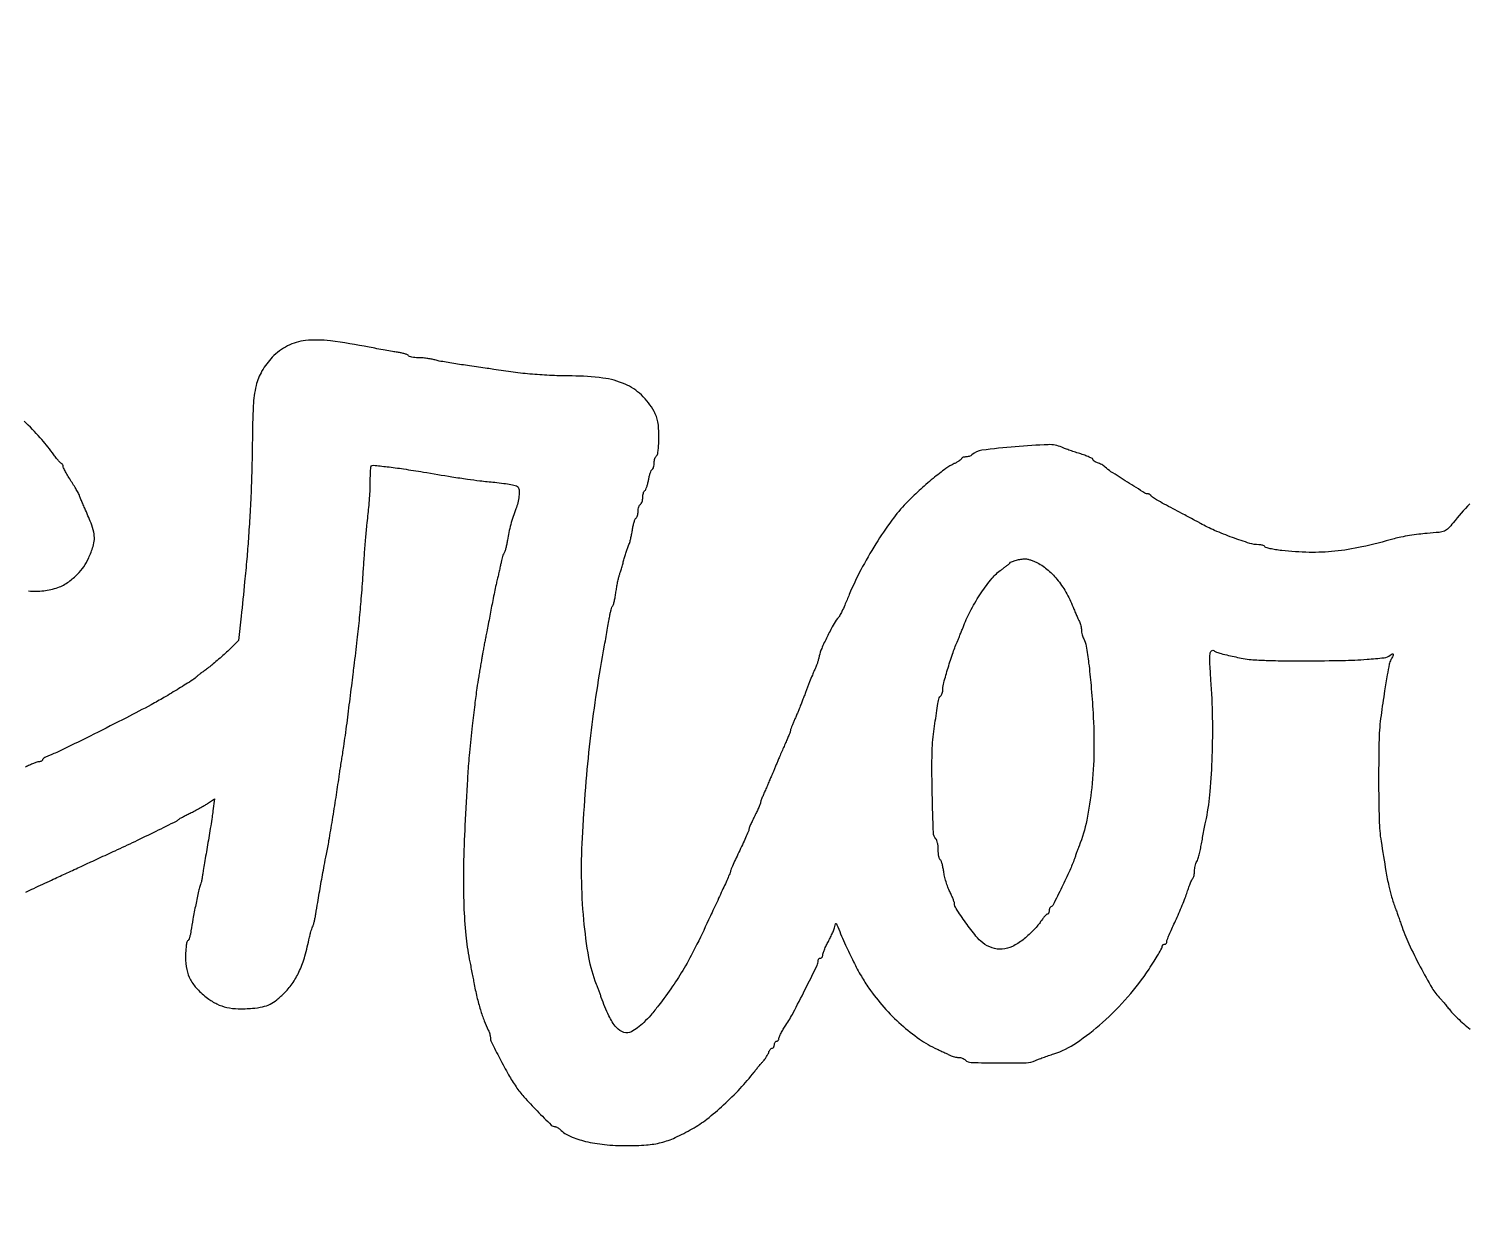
# Model space of a CAD drawing. Extents: x 1 to 218, y 1 to 45.
# Drawn here: x 109.6 to 162.2, y 0.8 to 44.6 of the extents above; entities that cross this region are included whole.
import ezdxf

# ---------------------------------------------------------------- set-up
doc = ezdxf.new("R2010")
doc.units = 0

msp = doc.modelspace()

# ---------------------------------------------------------------- linework, layer by layer
for points in [[(87.218272, 14.149251, 0.000001), (87.760338, 14.416383, 0.000002), (88.406963, 14.735047, 0.000001), (89.111667, 15.082337, 0.004139)], [(162.408092, 27.151129, 0.028295), (161.796522, 26.458333, -0.026306), (161.615097, 26.251157, -0.103479), (161.475077, 26.15685, -0.0702), (161.28317, 26.108594, -0.00806), (160.838532, 26.068443, 0.012718), (160.536645, 26.038345, 0.009113), (160.200913, 25.989995, 0.009211), (159.882662, 25.932188, 0.019488), (159.639, 25.873315, -0.01521), (158.444646, 25.573904, -0.027787), (157.45313, 25.414248, -0.030667), (156.519424, 25.374283, -0.024145), (155.50922, 25.441882, -0.010847), (155.286115, 25.472593, -0.015704), (155.090754, 25.510143, -0.011289), (154.932728, 25.549464, -0.189928), (154.890389, 25.581108, 0.126565), (154.861237, 25.609119, 0.0466), (154.808755, 25.632588, 0.042472), (154.743966, 25.648614, 0.039417), (154.675745, 25.654, -0.075215), (154.337095, 25.705233, -0.012298), (153.706578, 25.917606, -0.014466), (153.048271, 26.179332, -0.025948), (152.527, 26.437094, 0.003681), (152.430999, 26.490008, 0.000728), (152.258183, 26.583283, 0.000771), (152.056572, 26.691321, 0.000717), (151.849667, 26.801404, -0.000885), (151.20243, 27.146043, -0.008134), (150.92424, 27.300677, -0.014194), (150.769241, 27.396131, -0.144034), (150.720778, 27.453167, 0.095202), (150.703873, 27.477454, 0.062933), (150.676671, 27.498013, 0.060395), (150.64383, 27.511932, 0.07017), (150.61026, 27.516667, -0.138954), (150.495065, 27.54931, -0.001803), (149.851345, 27.949209, -0.003961), (149.248814, 28.333214, -0.047913), (149.033999, 28.503782, 0.041113), (148.981167, 28.546913, 0.021655), (148.909306, 28.591884, 0.021398), (148.831249, 28.631837, 0.03075), (148.758832, 28.659826, -0.032892), (148.694197, 28.685125, -0.043604), (148.639594, 28.716826, -0.050301), (148.601423, 28.74988, -0.19144), (148.59, 28.77862, 0.282358), (148.57037, 28.81061, 0.012328), (148.446993, 28.869504, 0.017816), (148.289756, 28.933235, 0.01142), (148.103167, 28.996442, -0.00394), (147.904096, 29.060573, -0.004089), (147.70852, 29.127063, -0.003943), (147.540238, 29.187307, -0.017677), (147.443327, 29.226805, 0.115699), (146.948391, 29.323014, 0.011584), (145.737662, 29.248402, 0.009842), (144.518108, 29.12062, 0.159152), (144.149233, 28.947079, -0.073746), (144.107494, 28.918021, -0.036622), (144.04766, 28.893584, -0.035347), (143.980651, 28.876911, -0.043326), (143.9164, 28.871333, 0.040091), (143.858046, 28.866647, 0.059394), (143.808767, 28.852534, 0.078115), (143.775252, 28.831824, 0.218741), (143.764, 28.807335, -0.219886), (143.749493, 28.775942, -0.025921), (143.686795, 28.727961, -0.02715), (143.601852, 28.676223, -0.019021), (143.501173, 28.626998, 0.055276), (143.195994, 28.449351, 0.012694), (142.725415, 28.081874, 0.013269), (142.214235, 27.638118, 0.014495), (141.742579, 27.180369, 0.035702), (141.211501, 26.549851, 0.017686), (140.626325, 25.682001, 0.017406), (140.077783, 24.730755, 0.02357), (139.654202, 23.833667, -0.002574), (139.48671, 23.43658, -0.011783), (139.382858, 23.208856, -0.020263), (139.302284, 23.058505, -0.037388), (139.223192, 22.944667, 0.045042), (139.058903, 22.700321, 0.011667), (138.840276, 22.278918, 0.011484), (138.64191, 21.848984, 0.048316), (138.554542, 21.578808, -0.01062), (138.526334, 21.46225, -0.00966), (138.492367, 21.34323, -0.009719), (138.457869, 21.237989, -0.030534), (138.429112, 21.169446, 0.012639), (138.371108, 21.043969, 0.005319), (138.299224, 20.872562, 0.003451), (138.200619, 20.62537, 0.000952), (138.049, 20.235333, -0.00009), (137.987783, 20.077047, -0.000086), (137.925632, 19.91651, -0.000085), (137.870746, 19.774884, -0.00031), (137.83583, 19.685, -0.005146), (137.801381, 19.599106, -0.001735), (137.749447, 19.474602, -0.001725), (137.691059, 19.337307, -0.001978), (137.634299, 19.206538, 0.005692), (137.582346, 19.084366, 0.00777), (137.538509, 18.97305, 0.005373), (137.504371, 18.879202, 0.084734), (137.498667, 18.845782, -0.090738), (137.492295, 18.810959, -0.003701), (137.446031, 18.691455, -0.006356), (137.388131, 18.550387, -0.004453), (137.319482, 18.392911, 0.001641), (137.241894, 18.217628, 0.0012), (137.156838, 18.022484, 0.001212), (137.077137, 17.837192, 0.00268), (137.017422, 17.695333, -0.000072), (136.965211, 17.569467, -0.000061), (136.909932, 17.436306, -0.000061), (136.859484, 17.314866, -0.00017), (136.824045, 17.229667, -0.003164), (136.785536, 17.1388, -0.000809), (136.722032, 16.99221, -0.000824), (136.649002, 16.825126, -0.000836), (136.575771, 16.659089, 0.005443), (136.507649, 16.500698, 0.007485), (136.450116, 16.356787, 0.005048), (136.405081, 16.235393, 0.085118), (136.397646, 16.193423, -0.097377), (136.389142, 16.151394, -0.005204), (136.335322, 16.025573, -0.007995), (136.266954, 15.876732, -0.005729), (136.185979, 15.712484, 0.00617), (136.105033, 15.547932, 0.008518), (136.03674, 15.398145, 0.005776), (135.98337, 15.271632, 0.097216), (135.974667, 15.22729, -0.100157), (135.964962, 15.179329, -0.002406), (135.875183, 14.96939, -0.005172), (135.765775, 14.72391, -0.003481), (135.636, 14.445777, 0.002701), (135.506207, 14.168736, 0.004116), (135.396817, 13.926707, 0.001552), (135.305265, 13.717871, 0.102874), (135.297333, 13.67973, -0.099934), (135.289686, 13.64185, -0.001782), (135.208171, 13.450106, -0.004382), (135.110123, 13.227149, -0.0029), (134.9938, 12.972758, 0.000028), (134.863215, 12.691458, 0.000022), (134.72177, 12.386687, 0.000022), (134.590336, 12.103424, 0.000054), (134.493976, 11.895667, -0.007506), (134.006764, 10.884959, -0.016279), (133.595956, 10.127138, -0.018642), (133.174477, 9.464601, -0.013723), (132.660986, 8.762267, -0.012026), (132.372089, 8.407056, -0.023203), (132.121422, 8.139732, -0.028654), (131.890627, 7.939805, -0.041315), (131.663902, 7.793206, -0.209926), (131.388119, 7.771775, -0.130107), (131.114674, 7.956868, -0.070055), (130.840262, 8.378367, -0.023495), (130.560156, 9.059333, 0.001534), (130.514735, 9.1852, 0.001287), (130.46583, 9.31836, 0.001298), (130.420526, 9.439772, 0.003582), (130.387773, 9.525, -0.049437), (130.10508, 10.525881, -0.021371), (129.920194, 11.899998, -0.019818), (129.839226, 13.47449, -0.017643), (129.877796, 15.113, -0.005994), (130.010963, 16.990587, -0.008467), (130.177896, 18.65891, -0.008799), (130.395465, 20.269673, -0.00736), (130.681518, 21.971, 0.000856), (130.738424, 22.284465, 0.000872), (130.793906, 22.59621, 0.000846), (130.841197, 22.867331, 0.003618), (130.867966, 23.029333, -0.015077), (130.890567, 23.14899, -0.016497), (130.919782, 23.26349, -0.016126), (130.951024, 23.359349, -0.075041), (130.978686, 23.410333, 0.091427), (131.00674, 23.466312, 0.012224), (131.040532, 23.594483, 0.013798), (131.072994, 23.750039, 0.011204), (131.099417, 23.918333, -0.008643), (131.12637, 24.095932, -0.007701), (131.160397, 24.27949, -0.00775), (131.196093, 24.443583, -0.023578), (131.227278, 24.553333, 0.007142), (131.261577, 24.660515, 0.002535), (131.30766, 24.814742, 0.002515), (131.356554, 24.984613, 0.00296), (131.401099, 25.146, -0.00717), (131.445523, 25.301819, -0.007359), (131.494033, 25.45495, -0.007166), (131.539952, 25.586503, -0.03058), (131.573198, 25.662723, 0.047608), (131.603742, 25.739797, 0.011089), (131.639562, 25.874457, 0.01134), (131.673975, 26.03195, 0.0109), (131.701716, 26.192931, -0.01563), (131.72984, 26.347392, -0.020973), (131.765496, 26.485133, -0.018677), (131.803344, 26.594703, -0.163247), (131.83577, 26.633705, 0.139028), (131.864608, 26.665228, 0.042855), (131.888666, 26.725638, 0.039151), (131.905145, 26.801074, 0.034216), (131.910667, 26.881667, -0.038534), (131.916921, 26.9627, -0.041947), (131.935538, 27.039469, -0.04604), (131.962789, 27.101528, -0.128561), (131.995333, 27.135667, 0.128561), (132.027878, 27.169805, 0.04604), (132.055129, 27.231864, 0.041947), (132.073746, 27.308634, 0.038534), (132.08, 27.389667, -0.035283), (132.085702, 27.470367, -0.039878), (132.102707, 27.546132, -0.043714), (132.12755, 27.606938, -0.136329), (132.1573, 27.639114, 0.149052), (132.190664, 27.677055, 0.022511), (132.228656, 27.772076, 0.023578), (132.264157, 27.891831, 0.018422), (132.291667, 28.024667, -0.018422), (132.319176, 28.157503, -0.023578), (132.354677, 28.277257, -0.022511), (132.392669, 28.372278, -0.149052), (132.426034, 28.41022, 0.136329), (132.455783, 28.442396, 0.043714), (132.480627, 28.503201, 0.039878), (132.497632, 28.578966, 0.035283), (132.503333, 28.659667, -0.038534), (132.509588, 28.7407, -0.041947), (132.528204, 28.817469, -0.04604), (132.555455, 28.879528, -0.128561), (132.588, 28.913667, 0.212349), (132.621382, 28.962592, 0.014087), (132.647796, 29.134929, 0.018392), (132.666517, 29.34923, 0.01259), (132.672667, 29.593422, 0.01392), (132.663701, 29.915431, 0.032347), (132.63472, 30.15508, 0.04058), (132.580798, 30.352886, 0.039693), (132.495334, 30.540925, 0.075292), (132.030033, 31.145139, 0.089268), (131.430604, 31.543195, 0.070492), (130.617261, 31.766001, 0.029993), (129.487844, 31.841399, -0.009127), (128.746839, 31.859887, -0.010189), (128.033778, 31.905282, -0.010305), (127.330529, 31.979086, -0.0098), (126.619, 32.08282, 0.003198), (126.376465, 32.121457, 0.001489), (126.061434, 32.168618, 0.001475), (125.730474, 32.21616, 0.002061), (125.434263, 32.256574, -0.005546), (125.153395, 32.296891, -0.005294), (124.869095, 32.344011, -0.005255), (124.618926, 32.390917, -0.018786), (124.460597, 32.428561, 0.021361), (124.324289, 32.460229, 0.012564), (124.159092, 32.486962, 0.012556), (123.992346, 32.505411, 0.020897), (123.851163, 32.511528, -0.021811), (123.728178, 32.517081, -0.028735), (123.617126, 32.533433, -0.028846), (123.529461, 32.556878, -0.17635), (123.493274, 32.585436, 0.160088), (123.455781, 32.616999, 0.020335), (123.354948, 32.652849, 0.022165), (123.227973, 32.686166, 0.016755), (123.086111, 32.711802, -0.005792), (122.901576, 32.740988, -0.001921), (122.631639, 32.787959, -0.001912), (122.332851, 32.842314, -0.002174), (122.047, 32.896732, 0.015872), (120.625499, 33.127197, 0.058218), (119.715249, 33.138743, 0.091281), (119.056508, 32.945262, 0.086354), (118.495262, 32.527374, 0.057148), (118.118345, 32.02568, 0.073831), (117.903469, 31.491983, 0.046992), (117.797858, 30.750338, 0.010713), (117.764707, 29.480999, -0.004212), (117.756361, 28.84435, -0.002611), (117.736358, 28.096864, -0.002618), (117.708891, 27.359048, -0.004719), (117.677505, 26.754667, -0.002331), (117.61927, 25.873414, -0.003928), (117.561162, 25.134727, -0.00315), (117.482978, 24.293348, -0.000977), (117.354989, 23.029333), (117.263217, 22.140333), (116.861109, 21.754898, -0.008142), (116.682421, 21.589118, -0.005843), (116.477636, 21.409517, -0.005902), (116.278605, 21.243067, -0.012635), (116.120333, 21.12038, 0.002115), (115.987523, 21.021832, 0.002885), (115.868715, 20.931818, 0.001896), (115.769715, 20.85531, 0.033042), (115.739333, 20.828242, -0.056744), (115.583473, 20.70208, -0.003385), (115.069971, 20.379894, -0.005669), (114.524923, 20.051517, -0.009461), (114.058036, 19.789147, -0.005109), (113.146874, 19.311492, -0.002388), (111.957579, 18.710589, -0.001464), (110.792502, 18.133147, -0.022756), (110.383838, 17.954697, 0.017706), (110.262324, 17.903091, 0.02597), (110.159836, 17.848563, 0.023978), (110.0835, 17.797582, 0.237845), (110.066667, 17.764197, -0.184321), (110.056635, 17.737909, -0.090357), (110.027929, 17.715562, -0.070222), (109.985256, 17.700417, -0.050247), (109.934794, 17.695333, 0.080851), (109.862377, 17.683546, 0.015596), (109.737389, 17.63737, 0.016228), (109.593528, 17.57355, 0.014344), (109.44796, 17.498011, -0.012642)], [(109.55715, 23.960142, 0.049833), (110.113057, 23.969877, 0.051238), (110.635951, 24.08652, 0.083666), (111.03608, 24.299333, 0.029197), (111.357186, 24.577648, 0.049128), (111.586782, 24.850173, 0.047511), (111.763733, 25.168772, 0.025388), (111.923082, 25.5905, 0.063712), (111.971592, 25.852256, 0.067404), (111.951082, 26.112638, 0.041633), (111.848664, 26.447963, 0.009742), (111.620127, 26.989814, -0.002975), (111.543946, 27.16382, -0.004464), (111.479729, 27.31665, -0.001908), (111.426587, 27.447775, -0.095596), (111.421333, 27.475004, 0.132063), (111.414168, 27.50166, 0.002095), (111.334285, 27.638184, 0.005365), (111.23857, 27.796307, 0.003511), (111.125, 27.976622, -0.007428), (111.011484, 28.160023, -0.010327), (110.915715, 28.327781, -0.007111), (110.841016, 28.469922, -0.117951), (110.828667, 28.521544, 0.07216), (110.823831, 28.554878, 0.061284), (110.809622, 28.587519, 0.063515), (110.788629, 28.614578, 0.093656), (110.763835, 28.631444, -0.10885), (110.72679, 28.658308, -0.007097), (110.639598, 28.759271, -0.010051), (110.538963, 28.884217, -0.007317), (110.431942, 29.026968, 0.026515), (109.986401, 29.576025, 0.015603), (109.400293, 30.185427, 0.015596)], [(109.460961, 12.920152, -0.000606), (109.749158, 13.055285, -0.000402), (110.080299, 13.20974, -0.000404), (110.402198, 13.359253, -0.000787), (110.659333, 13.477942, 0.000241), (110.900948, 13.589145, 0.00017), (111.17236, 13.714334, 0.000171), (111.43178, 13.834205, 0.000361), (111.633, 13.927445, -0.000399), (111.842209, 14.024367, -0.000157), (112.130946, 14.157742, -0.000155), (112.443331, 14.301805, -0.000193), (112.733667, 14.435454, 0.003687), (113.463002, 14.777384, 0.00307), (114.233303, 15.1513, 0.000756), (114.979047, 15.520375, 0.094539), (115.062, 15.583383, -0.080632), (115.094568, 15.609568, -0.004947), (115.203817, 15.67016, -0.007254), (115.336307, 15.739471, -0.005302), (115.485333, 15.812726, 0.008362), (115.650086, 15.894968, 0.00612), (115.830259, 15.991524, 0.006186), (115.998715, 16.087209, 0.013597), (116.124527, 16.165412), (116.382721, 16.335802), (116.321579, 15.893735, -0.003929), (116.288776, 15.66956, -0.001346), (116.237821, 15.345251, -0.001338), (116.179674, 14.987692, -0.001546), (116.122307, 14.647333, 0.000795), (116.066231, 14.317662, 0.000827), (116.011961, 13.992225, 0.000795), (115.965946, 13.710661, 0.003625), (115.940631, 13.546667, -0.009803), (115.920124, 13.4239, -0.009351), (115.894531, 13.300075, -0.009332), (115.867847, 13.191588, -0.03261), (115.844846, 13.123333, 0.044697), (115.792416, 12.954385, 0.002937), (115.687993, 12.453906, 0.004747), (115.586819, 11.928768, 0.008368), (115.514655, 11.492969, -0.019559), (115.491034, 11.367769, -0.02486), (115.45907, 11.254613, -0.024173), (115.423927, 11.164898, -0.149995), (115.391723, 11.128139, 0.211019), (115.361889, 11.084651, 0.01463), (115.338244, 10.9344, 0.018798), (115.321502, 10.7473, 0.012914), (115.316, 10.534321, 0.049536), (115.361095, 10.080262, 0.073708), (115.495987, 9.705063, 0.068936), (115.741852, 9.367807, 0.03779), (116.124353, 9.027105, 0.050512), (116.465769, 8.817226, 0.057368), (116.828299, 8.690764, 0.050281), (117.248402, 8.639876, 0.027632), (117.766555, 8.658112, 0.028735), (118.14092, 8.713882, 0.061469), (118.417113, 8.807906, 0.059933), (118.666445, 8.967943, 0.026135), (118.956667, 9.234335, 0.045937), (119.261408, 9.608026, 0.043483), (119.499206, 10.037786, 0.036175), (119.691186, 10.57005, 0.018502), (119.857883, 11.260667, -0.014351), (119.879604, 11.354049, -0.009522), (119.909616, 11.459898, -0.009588), (119.942718, 11.561654, -0.018386), (119.973794, 11.641667, 0.028757), (120.004952, 11.727098, 0.011204), (120.038474, 11.848306, 0.011048), (120.068996, 11.981468, 0.013475), (120.091416, 12.107333, -0.005015), (120.161373, 12.542598, -0.00142), (120.27897, 13.218622, -0.001399), (120.399984, 13.89179, -0.0054), (120.480791, 14.308667, 0.007622), (120.574712, 14.804992, 0.002277), (120.702947, 15.564681, 0.002341), (120.834817, 16.392421, 0.003128), (120.946287, 17.145, -0.002418), (120.970526, 17.310267, -0.001003), (121.004814, 17.533408, -0.000992), (121.042511, 17.77238, -0.00128), (121.078125, 17.991667, 0.005274), (121.119028, 18.256888, 0.001585), (121.175732, 18.661327, 0.001588), (121.23648, 19.115554, 0.001723), (121.292673, 19.558, -0.000147), (121.348216, 20.006642, -0.000125), (121.407023, 20.479544, -0.000126), (121.460718, 20.909566, -0.000359), (121.498402, 21.209, 0.002811), (121.614372, 22.168441, 0.004644), (121.700229, 22.980173, 0.004793), (121.769154, 23.774982, 0.003262), (121.832991, 24.680333, -0.00265), (121.872386, 25.248972, -0.002387), (121.919106, 25.837324, -0.002391), (121.966032, 26.364406, -0.007563), (122.004482, 26.716727, 0.00818), (122.036993, 27.018079, 0.005624), (122.064408, 27.36064, 0.00567), (122.083352, 27.69104, 0.011483), (122.089333, 27.95145, -0.006345), (122.092057, 28.166089, -0.00955), (122.100378, 28.353047, -0.004935), (122.1119, 28.50964, -0.177345), (122.126932, 28.542043, -0.225936), (122.203813, 28.569324, -0.003167), (122.706203, 28.513961, -0.007846), (123.309193, 28.434033, -0.00445), (124.036667, 28.319338, 0.000877), (125.085239, 28.146329, 0.004765), (125.654737, 28.058955, 0.007367), (126.108899, 28.000516, 0.004349), (126.652745, 27.943455, -0.010166), (126.981563, 27.905082, -0.018478), (127.248041, 27.858391, -0.016537), (127.450375, 27.808129, -0.187313), (127.515026, 27.759298, -0.135064), (127.549945, 27.640142, -0.031417), (127.540213, 27.429832, -0.031599), (127.498728, 27.191352, -0.034168), (127.428204, 26.966333, 0.01389), (127.327554, 26.6856, 0.013023), (127.240297, 26.393649, 0.013211), (127.169624, 26.102279, 0.015615), (127.118775, 25.823333, -0.011682), (127.092286, 25.671254, -0.013947), (127.060008, 25.529381, -0.012735), (127.026641, 25.412049, -0.083479), (126.999078, 25.357667, 0.064057), (126.971879, 25.308782, 0.016283), (126.940928, 25.223258, 0.01633), (126.911721, 25.122451, 0.015874), (126.888846, 25.019, -0.006233), (126.86394, 24.895071, -0.002564), (126.827226, 24.727694, -0.002536), (126.785993, 24.548467, -0.003253), (126.746145, 24.384, 0.007198), (126.701133, 24.191599, 0.002574), (126.642303, 23.915952, 0.002553), (126.580869, 23.61292, 0.003016), (126.525959, 23.325667, -0.000949), (126.472278, 23.038413, -0.000807), (126.414546, 22.735381, -0.000813), (126.361093, 22.459672, -0.002297), (126.322561, 22.267333, 0.00255), (126.289091, 22.099825, 0.001798), (126.253105, 21.911204, 0.001814), (126.219992, 21.730562, 0.003817), (126.195858, 21.59, -0.001291), (126.171493, 21.44366, -0.000506), (126.137154, 21.24189, -0.0005), (126.099571, 21.023719, -0.000624), (126.064194, 20.821074, 0.009746), (125.998009, 20.396367, 0.003517), (125.919961, 19.790278, 0.002879), (125.829997, 19.013326, 0.001458), (125.725201, 18.034, 0.008926), (125.69026, 17.627926, 0.001787), (125.643483, 16.902697, 0.001889), (125.595242, 16.058144, 0.001761), (125.552175, 15.193352, 0.007941), (125.50687, 13.701252, 0.012495), (125.52035, 12.419361, 0.014596), (125.590547, 11.335828, 0.026373), (125.720429, 10.456333, -0.000954), (125.759107, 10.262989, -0.000551), (125.804926, 10.030318, -0.000551), (125.850381, 9.796774, -0.000926), (125.887974, 9.600536, 0.011208), (126.000776, 9.070884, 0.015493), (126.127213, 8.601719, 0.017412), (126.266208, 8.194656, 0.026686), (126.417211, 7.853982, -0.025832), (126.445845, 7.78968, -0.020854), (126.470031, 7.718037, -0.02133), (126.486795, 7.649894, -0.049683), (126.492, 7.597642, 0.11518), (126.534437, 7.415867, 0.004759), (126.83831, 6.815003, 0.009133), (127.161438, 6.217857, 0.020474), (127.433166, 5.779795, 0.034311), (127.722504, 5.410619, 0.010519), (128.207946, 4.894088, 0.004545), (128.7256, 4.375511, 0.196782), (128.86607, 4.318, -0.102039), (128.90018, 4.310966, -0.030569), (128.947785, 4.286911, -0.02925), (128.999205, 4.252671, -0.027926), (129.047119, 4.212167, 0.088812), (129.424535, 3.964643, 0.041349), (129.982012, 3.779493, 0.035187), (130.677183, 3.661835, 0.023803), (131.48025, 3.621874, 0.01882), (132.215654, 3.648001, 0.044239), (132.757458, 3.73631, 0.04533), (133.267352, 3.917015, 0.020658), (133.897441, 4.239059, 0.037553), (134.432795, 4.596638, 0.019576), (135.045378, 5.115859, 0.01905), (135.649777, 5.714171, 0.023359), (136.164971, 6.318859, -0.004792), (136.247821, 6.42375, -0.003542), (136.341401, 6.53825, -0.00358), (136.431358, 6.645173, -0.008025), (136.501534, 6.724759, 0.025979), (136.561996, 6.798502, 0.019566), (136.620829, 6.8853, 0.019911), (136.669803, 6.971486, 0.042423), (136.699071, 7.042259, -0.043537), (136.723657, 7.101339, -0.052715), (136.756877, 7.151309, -0.061474), (136.793242, 7.185595, -0.159628), (136.827039, 7.196667, 0.15811), (136.857155, 7.206434, 0.097128), (136.882805, 7.233973, 0.079016), (136.900123, 7.2751, 0.060283), (136.906, 7.323667, -0.064853), (136.912324, 7.372219, -0.082425), (136.930871, 7.41336, -0.098894), (136.958379, 7.440882, -0.148195), (136.990667, 7.450667, 0.124059), (137.022986, 7.458811, 0.100399), (137.050569, 7.481755, 0.090294), (137.06917, 7.516071, 0.078461), (137.075696, 7.5565, -0.107279), (137.08926, 7.617977, -0.012945), (137.150785, 7.743164, -0.014911), (137.233232, 7.889696, -0.011762), (137.330811, 8.043333, 0.026331), (137.596908, 8.490571, 0.005049), (138.028018, 9.330985, 0.002035), (138.4728, 10.229162, 0.114429), (138.514667, 10.409706, -0.094097), (138.521114, 10.443664, -0.096646), (138.539537, 10.472534, -0.099018), (138.567027, 10.49186, -0.104209), (138.599333, 10.498667, 0.134076), (138.63162, 10.507483, 0.100461), (138.659129, 10.532269, 0.087273), (138.67764, 10.569344, 0.072366), (138.684, 10.613056, -0.084946), (138.695261, 10.678859, -0.012374), (138.743715, 10.806153, -0.0137), (138.809452, 10.955007, -0.011358), (138.887286, 11.109774, 0.008621), (138.967868, 11.267844, 0.008954), (139.041905, 11.426632, 0.008707), (139.101049, 11.566142, 0.037997), (139.128183, 11.651551, -0.007853), (139.153794, 11.752971, -0.36535), (139.170099, 11.764298, -0.274966), (139.18845, 11.750916, -0.005659), (139.233708, 11.641667, 0.009908), (139.515545, 10.97735, 0.011989), (139.807028, 10.366196, 0.013103), (140.096356, 9.830503, 0.021732), (140.371214, 9.396808, 0.029362), (140.924106, 8.694672, 0.028916), (141.558112, 8.058332, 0.030281), (142.224802, 7.531364, 0.043997), (142.875, 7.158745, -0.000936), (143.015442, 7.093599, -0.000902), (143.15737, 7.027128, -0.000891), (143.282194, 6.968121, -0.003294), (143.360684, 6.930209, 0.033669), (143.428148, 6.902538, 0.021541), (143.509621, 6.879211, 0.021636), (143.591805, 6.863192, 0.037328), (143.661251, 6.858, -0.054404), (143.727238, 6.850799, -0.038628), (143.79853, 6.829165, -0.039127), (143.864189, 6.797444, -0.064372), (143.912962, 6.759838, 0.19193), (144.118783, 6.671322, 0.004943), (145.143767, 6.653881, 0.007328), (146.137832, 6.661365, 0.103228), (146.483393, 6.741515, -0.015905), (146.591311, 6.787375, -0.00447), (146.762568, 6.852048, -0.004502), (146.957598, 6.921727, -0.004731), (147.150667, 6.986711, 0.069933), (147.98858, 7.396491, 0.032995), (148.941516, 8.136761, 0.031398), (149.870566, 9.072891, 0.034297), (150.645758, 10.092059, 0.005175), (150.831307, 10.380689, 0.007619), (150.987754, 10.638311, 0.00402), (151.114394, 10.858231, 0.129322), (151.13, 10.917559, -0.093936), (151.136447, 10.951573, -0.096599), (151.154871, 10.980491, -0.09905), (151.182361, 10.999848, -0.104386), (151.214667, 11.006667, 0.116793), (151.246961, 11.014315, 0.100534), (151.274462, 11.0359, 0.092969), (151.292924, 11.068179, 0.083727), (151.299333, 11.106184, -0.092288), (151.311303, 11.170481, -0.005653), (151.383848, 11.35242, -0.008257), (151.476835, 11.567993, -0.006011), (151.587043, 11.804684, 0.008035), (151.708375, 12.068046, 0.005853), (151.835096, 12.364505, 0.005915), (151.948683, 12.648557, 0.012925), (152.027458, 12.869333, -0.007349), (152.090877, 13.053537, -0.009288), (152.15516, 13.221838, -0.007649), (152.213564, 13.360472, -0.071319), (152.247749, 13.415433, 0.084415), (152.273758, 13.459786, 0.030526), (152.29548, 13.52978, 0.029236), (152.310353, 13.610856, 0.030753), (152.315333, 13.691749, -0.03427), (152.321217, 13.777491, -0.023588), (152.339062, 13.873277, -0.023854), (152.365127, 13.964243, -0.043945), (152.396113, 14.034649, 0.051102), (152.433003, 14.121827, 0.009721), (152.480477, 14.287705, 0.010282), (152.528351, 14.484399, 0.009287), (152.569877, 14.689667, -0.001192), (152.61168, 14.915009, -0.000797), (152.660563, 15.172796, -0.000802), (152.708752, 15.422555, -0.001577), (152.748021, 15.621, 0.028258), (152.889253, 16.608833, 0.013144), (152.965912, 17.901734, 0.012601), (152.976867, 19.317614, 0.01347), (152.915401, 20.701, -0.0052), (152.876124, 21.344694, -0.037833), (152.883884, 21.65394, -0.169634), (152.936728, 21.76713, -0.38339), (153.023721, 21.772856, 0.076791), (153.124026, 21.716327, 0.023862), (153.289161, 21.663028, 0.012576), (153.562183, 21.596406, 0.002068), (154.093333, 21.483165, 0.035743), (154.387714, 21.443342, 0.006336), (154.943897, 21.415322, 0.006398), (155.633456, 21.39817, 0.004298), (156.421667, 21.395427, 0.003991), (157.741026, 21.41271, 0.012054), (158.63916, 21.45332, 0.012402), (159.265976, 21.512476, 0.1432), (159.490833, 21.608437, -0.05936), (159.563298, 21.654809, -0.50439), (159.592403, 21.639521, -0.146509), (159.583282, 21.573889, -0.017314), (159.516676, 21.440684, 0.072337), (159.455228, 21.274347, 0.008336), (159.378695, 20.882267, 0.007067), (159.283641, 20.300532, 0.001979), (159.151533, 19.388667, 0.028979), (159.081456, 18.535728, 0.006186), (159.064106, 17.047954, 0.005918), (159.082734, 15.563296, 0.033372), (159.15481, 14.774333, 0.001798), (159.332885, 13.680741, 0.011828), (159.436948, 13.135735, 0.021265), (159.539428, 12.742352, 0.015971), (159.684109, 12.319, -0.004614), (159.717933, 12.226919, -0.001137), (159.771741, 12.075054, -0.001163), (159.832573, 11.900826, -0.001164), (159.892588, 11.726333, 0.025565), (160.174883, 11.019673, 0.013692), (160.590983, 10.176773, 0.012166), (161.024817, 9.401675, 0.061751), (161.326886, 9.010809, -0.017824), (161.376699, 8.956869, -0.003209), (161.465141, 8.852628, -0.003458), (161.567147, 8.729098, -0.003122), (161.671, 8.599906, 0.039014), (161.955456, 8.29385, 0.013086), (162.41545, 7.892191, 0.007318)]]:
    msp.add_lwpolyline(points, format="xyb")
msp.add_lwpolyline([(146.502871, 25.017702, -0.062052), (146.900946, 24.761321, -0.046511), (147.26862, 24.390928, -0.042377), (147.592825, 23.921139, -0.033977), (147.860994, 23.368, 0.003349), (147.92542, 23.211352, 0.003359), (147.991878, 23.055732, 0.003282), (148.051652, 22.920757, 0.013382), (148.090692, 22.839982, -0.038096), (148.119818, 22.77125, -0.022655), (148.144349, 22.685734, -0.022597), (148.161167, 22.597751, -0.035937), (148.166667, 22.521333, 0.038769), (148.172601, 22.444916, 0.024207), (148.190748, 22.356932, 0.024243), (148.217223, 22.271433, 0.039998), (148.248645, 22.202684, -0.086387), (148.340062, 21.941198, -0.009554), (148.431884, 21.311807, -0.010352), (148.51794, 20.495708, -0.005636), (148.591523, 19.490688, -0.019216), (148.624473, 18.081902, -0.022277), (148.544595, 16.743023, -0.024275), (148.361616, 15.553879, -0.043239), (148.080894, 14.605, 0.004064), (148.048233, 14.519768, 0.001475), (148.003246, 14.39836, 0.001463), (147.954792, 14.2652, 0.001744), (147.909904, 14.139333, -0.021773), (147.739481, 13.715878, -0.006827), (147.448347, 13.097173, -0.002102), (147.128778, 12.448371, -0.182085), (147.050291, 12.375444, 0.12534), (147.023883, 12.355871, 0.062074), (147.00159, 12.320279, 0.055753), (146.986457, 12.275249, 0.053252), (146.981333, 12.227278, -0.050933), (146.976642, 12.18134, -0.070455), (146.96268, 12.142397, -0.090074), (146.942075, 12.116097, -0.18131), (146.917833, 12.106755, 0.195366), (146.883175, 12.092306, 0.015435), (146.813162, 12.018507, 0.019148), (146.733315, 11.921745, 0.013431), (146.650677, 11.807149, -0.031564), (146.543186, 11.668936, -0.013429), (146.383106, 11.497438, -0.013225), (146.201984, 11.323031, -0.016912), (146.025784, 11.172727, -0.055953), (145.633149, 10.926216, -0.093484), (145.257624, 10.825344, -0.102757), (144.896471, 10.872121, -0.079669), (144.546285, 11.060077, -0.062335), (144.300098, 11.301733, -0.012282), (143.926864, 11.797197, -0.008262), (143.568096, 12.316546, -0.148069), (143.51, 12.508423, 0.087144), (143.501852, 12.55482, 0.007878), (143.459824, 12.665318, 0.010037), (143.404606, 12.796184, 0.007681), (143.339188, 12.937068, -0.024332), (143.269907, 13.100286, -0.014668), (143.203077, 13.299655, -0.014677), (143.148176, 13.502161, -0.0248), (143.115696, 13.674949, 0.015801), (143.090203, 13.825433, 0.021255), (143.057094, 13.959614, 0.018975), (143.021455, 14.066313, 0.165721), (142.990175, 14.104308, -0.178262), (142.961862, 14.140459, -0.028229), (142.938731, 14.229144, -0.028314), (142.922661, 14.341482, -0.021371), (142.917333, 14.466063, 0.025051), (142.910935, 14.593696, 0.028011), (142.891784, 14.715308, 0.028959), (142.863971, 14.815766, 0.114851), (142.830358, 14.869776, -0.190327), (142.736609, 15.085919, -0.002707), (142.696815, 16.523434, -0.007647), (142.687361, 17.880385, -0.030369), (142.744826, 18.711333, -0.001623), (142.847897, 19.481664, -0.012815), (142.905963, 19.837219, -0.02337), (142.954101, 20.038947, -0.186169), (143.010944, 20.113861, 0.139442), (143.040102, 20.145786, 0.042721), (143.064423, 20.207099, 0.039039), (143.081085, 20.283687, 0.034055), (143.086667, 20.365548, -0.067957), (143.11792, 20.594434, -0.006329), (143.278013, 21.142767, -0.008921), (143.461841, 21.70775, -0.018482), (143.62931, 22.140333, 0.003475), (143.679332, 22.258853, 0.001829), (143.739921, 22.406769, 0.001819), (143.800874, 22.558725, 0.002801), (143.852389, 22.690667, -0.032246), (144.124199, 23.281611, -0.024222), (144.494747, 23.894197, -0.024341), (144.890453, 24.424436, -0.067991), (145.230741, 24.738433, 0.006484), (145.336817, 24.814552, 0.008122), (145.433105, 24.888, 0.006718), (145.511793, 24.951804, 0.061017), (145.542, 24.98396, -0.139768), (145.604169, 25.032288, -0.02678), (145.740777, 25.079003, -0.027457), (145.906952, 25.116347, -0.025879), (146.079538, 25.136179, -0.062444), (146.15783, 25.131313, -0.021526), (146.268464, 25.105427, -0.021003), (146.389238, 25.066089, -0.022843)], format="xyb", close=True)

doc.saveas('drawing.dxf')
